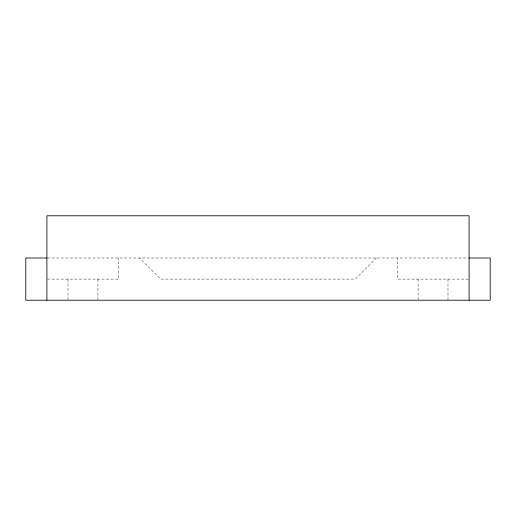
<?xml version="1.0" encoding="UTF-8"?>
<svg xmlns="http://www.w3.org/2000/svg" width="516" height="516" viewBox="0 0 516 516"><rect width="100%" height="100%" fill="white"/><g stroke="black" fill="none" stroke-linecap="round" stroke-linejoin="round"><path stroke-width="0.39" stroke-dasharray="2.58 1.94" d="M376.467 258L355.356 279.111L160.644 279.111L139.533 258M47.498 258L468.502 258M47.498 279.111L118.428 279.111L118.428 258M468.502 279.111L397.572 279.111L397.572 258M447.985 279.111L447.985 300.215M418.089 279.111L418.089 300.215M97.911 279.111L97.911 300.215M68.015 279.111L68.015 300.215"/><path stroke-width="0.77" d="M46.911 258L25.8 258L25.8 300.215L490.2 300.215L490.2 258L469.089 258M469.089 300.215L469.089 215.785L46.911 215.785L46.911 300.215"/></g></svg>
